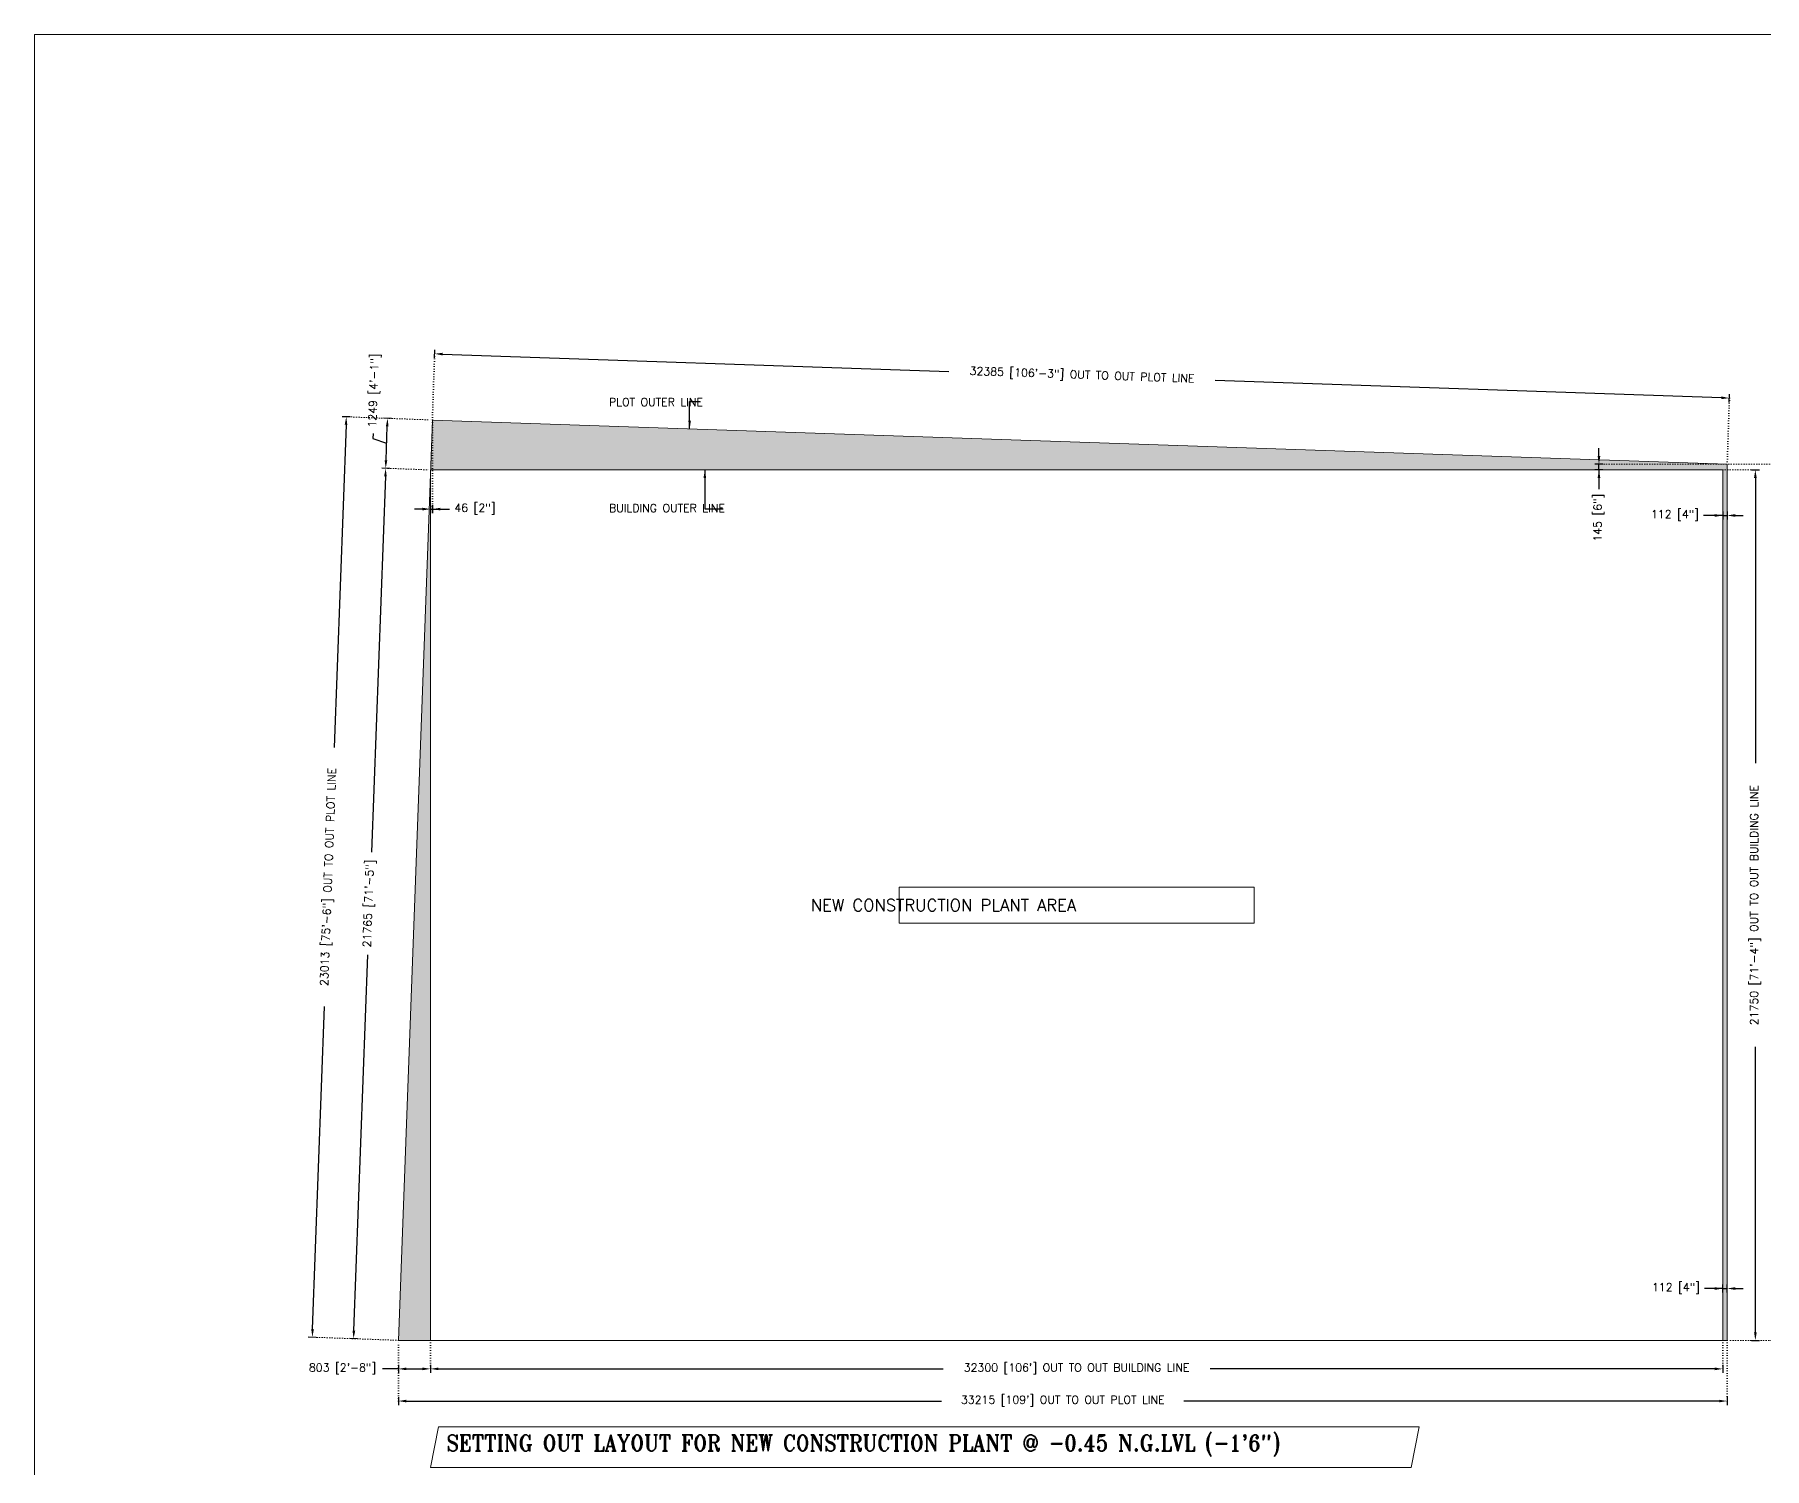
# Model space of a CAD drawing. Header units: millimetres. Extents: x 5227 to 261376, y 53707 to 123566.
# Drawn here: x 5227 to 48466, y 87739 to 123566 of the extents above; entities that cross this region are included whole.
import ezdxf

# ---------------------------------------------------------------- set-up
doc = ezdxf.new("R2010")
doc.units = ezdxf.units.MM
doc.header["$PDMODE"] = 35
doc.header["$PDSIZE"] = -10
doc.linetypes.add('DOT', pattern=[6.35, 0, -6.35])
doc.layers.get('0').update_dxf_attribs({"lineweight": 0})
doc.layers.get('Defpoints').update_dxf_attribs({"lineweight": 0})
for name, color, linetype, lineweight in [('PV_DIMENTION_SECOND_ROMANS', 7, 'Continuous', 0), ('PV_DOTED LINE', 252, 'DOT', 0), ('PV_MARKING_ARROW', 7, 'Continuous', 0), ('PV_MASONRY', 10, 'Continuous', 0), ('PV_TEXT_ROMAND', 1, 'Continuous', 0), ('PV_TEXT_ROMANS', 7, 'Continuous', 0)]:
    doc.layers.add(name, color=color, linetype=linetype, lineweight=lineweight)
doc.layers.add('PV_HATCH', color=252, linetype='Continuous', lineweight=0, transparency=0.5)
doc.styles.add('PV_ROMAND', font='romand.shx')
doc.styles.add('PV_ROMANS', font='romans.shx')
doc.styles.add('ROMANT', font='ROMANT.shx', dxfattribs={"width": 0.9, "height": 200})
doc.dimstyles.new('PV_1-100_MM', dxfattribs={"dimscale": 100, "dimtxt": 2, "dimasz": 2, "dimexe": 1, "dimexo": 0.625, "dimtad": 0, "dimdec": 0, "dimdsep": 46, "dimtxsty": 'PV_ROMAND', "dimcen": 2.5, "dimadec": 0, "dimazin": 0, "dimtfac": 1, "dimtdec": 0, "dimtmove": 1, "dimatfit": 2, "dimfxl": 1, "dimfxlon": 1, "dimarcsym": 0})

# ---------------------------------------------------------------- blocks, each defined once
blk = doc.blocks.new('OUTER PLOT LINE')
at = {"color": 5}
blk.add_lwpolyline([(15164, 22387), (47530, 21281), (47530, -610), (14315, -610), (15164, 22387)], dxfattribs=at)
blk = doc.blocks.new('*D229')
at = {"layer": 'Defpoints', "color": 0, "transparency": 16777216}
for p in [(15169, 113936), (15123, 112689), (15169, 111710)]:
    blk.add_point(p, dxfattribs=at)
at = {"layer": 'PV_DIMENTION_SECOND_ROMANS', "color": 0, "lineweight": -2, "transparency": 16777216}
for p, q in [((14923, 111710), (14723, 111710)), ((15123, 111810), (15123, 111610)), ((15123, 111710), (15169, 111710)), ((15169, 111810), (15169, 111610)), ((15169, 111710), (15600, 111710))]:
    blk.add_line(p, q, dxfattribs=at)
at = {"layer": 'PV_DIMENTION_SECOND_ROMANS', "color": 0, "transparency": 16777216}
for points in [[(14923, 111676), (14923, 111743), (15123, 111710)], [(15369, 111743), (15369, 111676), (15169, 111710)]]:
    blk.add_solid(points, dxfattribs=at)
at = {"layer": 'PV_DIMENTION_SECOND_ROMANS', "color": 0, "transparency": 16777216, "insert": (16234, 111710), "char_height": 200, "attachment_point": 5, "style": 'PV_ROMAND'}
blk.add_mtext('46 [2"]', dxfattribs=at)
blk = doc.blocks.new('*D230')
at = {"layer": 'Defpoints', "color": 0, "transparency": 16777216}
for p in [(47423, 112689), (47536, 112689), (47536, 111550)]:
    blk.add_point(p, dxfattribs=at)
at = {"layer": 'PV_DIMENTION_SECOND_ROMANS', "color": 0, "lineweight": -2, "transparency": 16777216}
for p, q in [((47423, 111650), (47423, 111450)), ((47536, 111650), (47536, 111450)), ((47423, 111550), (46946, 111550)), ((47423, 111550), (47536, 111550)), ((47736, 111550), (47936, 111550))]:
    blk.add_line(p, q, dxfattribs=at)
at = {"layer": 'PV_DIMENTION_SECOND_ROMANS', "color": 0, "transparency": 16777216}
for points in [[(47223, 111517), (47223, 111584), (47423, 111550)], [(47736, 111584), (47736, 111517), (47536, 111550)]]:
    blk.add_solid(points, dxfattribs=at)
at = {"layer": 'PV_DIMENTION_SECOND_ROMANS', "color": 0, "transparency": 16777216, "insert": (46232, 111550), "char_height": 200, "attachment_point": 5, "style": 'PV_ROMAND'}
blk.add_mtext('112 [4"]', dxfattribs=at)
blk = doc.blocks.new('*D231')
at = {"layer": 'Defpoints', "color": 0, "transparency": 16777216}
for p in [(15123, 112689), (47423, 112689), (47423, 90226)]:
    blk.add_point(p, dxfattribs=at)
at = {"layer": 'PV_DIMENTION_SECOND_ROMANS', "color": 0, "lineweight": -2, "transparency": 16777216}
for p, q in [((15123, 90326), (15123, 90126)), ((15323, 90226), (27935, 90226)), ((47223, 90226), (34612, 90226)), ((47423, 90326), (47423, 90126))]:
    blk.add_line(p, q, dxfattribs=at)
at = {"layer": 'PV_DIMENTION_SECOND_ROMANS', "color": 0, "transparency": 16777216}
for points in [[(15323, 90260), (15323, 90193), (15123, 90226)], [(47223, 90193), (47223, 90260), (47423, 90226)]]:
    blk.add_solid(points, dxfattribs=at)
at = {"layer": 'PV_DIMENTION_SECOND_ROMANS', "color": 0, "transparency": 16777216, "insert": (31273, 90226), "char_height": 200, "attachment_point": 5, "style": 'PV_ROMAND'}
blk.add_mtext("32300 [106'] OUT TO OUT BUILDING LINE", dxfattribs=at)
blk = doc.blocks.new('*D232')
at = {"layer": 'Defpoints', "color": 0, "transparency": 16777216}
for p in [(47423, 112689), (47423, 90939), (48240, 90939)]:
    blk.add_point(p, dxfattribs=at)
at = {"layer": 'PV_DIMENTION_SECOND_ROMANS', "color": 0, "lineweight": -2, "transparency": 16777216}
for p, q in [((48140, 112689), (48340, 112689)), ((48240, 112489), (48240, 105357)), ((48240, 91139), (48240, 98270)), ((48140, 90939), (48340, 90939))]:
    blk.add_line(p, q, dxfattribs=at)
at = {"layer": 'PV_DIMENTION_SECOND_ROMANS', "color": 0, "transparency": 16777216}
for points in [[(48274, 112489), (48207, 112489), (48240, 112689)], [(48207, 91139), (48274, 91139), (48240, 90939)]]:
    blk.add_solid(points, dxfattribs=at)
at = {"layer": 'PV_DIMENTION_SECOND_ROMANS', "color": 0, "transparency": 16777216, "insert": (48240, 101814), "char_height": 200, "attachment_point": 5, "rotation": 90, "style": 'PV_ROMAND'}
blk.add_mtext('21750 [71\'-4"] OUT TO OUT BUILDING LINE', dxfattribs=at)
blk = doc.blocks.new('*D233')
at = {"layer": 'Defpoints', "color": 0, "transparency": 16777216}
for p in [(44331, 112834), (47423, 112689), (47428, 112834)]:
    blk.add_point(p, dxfattribs=at)
at = {"layer": 'PV_DIMENTION_SECOND_ROMANS', "color": 0, "lineweight": -2, "transparency": 16777216}
for p, q in [((44331, 113034), (44331, 113234)), ((44431, 112834), (44231, 112834)), ((44431, 112689), (44231, 112689)), ((44331, 112689), (44331, 112834)), ((44331, 112689), (44331, 112211))]:
    blk.add_line(p, q, dxfattribs=at)
at = {"layer": 'PV_DIMENTION_SECOND_ROMANS', "color": 0, "transparency": 16777216}
for points in [[(44298, 113034), (44365, 113034), (44331, 112834)], [(44365, 112489), (44298, 112489), (44331, 112689)]]:
    blk.add_solid(points, dxfattribs=at)
at = {"layer": 'PV_DIMENTION_SECOND_ROMANS', "color": 0, "transparency": 16777216, "insert": (44331, 111496), "char_height": 200, "attachment_point": 5, "rotation": 90, "style": 'PV_ROMAND'}
blk.add_mtext('145 [6"]', dxfattribs=at)
blk = doc.blocks.new('*D234')
at = {"layer": 'Defpoints', "color": 0, "transparency": 16777216}
for p in [(14049, 113978), (15169, 113936), (15123, 112689)]:
    blk.add_point(p, dxfattribs=at)
at = {"layer": 'PV_DIMENTION_SECOND_ROMANS', "color": 0, "lineweight": -2, "transparency": 16777216}
for p, q in [((14149, 113974), (13950, 113981)), ((14011, 112930), (14042, 113778)), ((13689, 113595), (13684, 113470)), ((13684, 113470), (14026, 113354)), ((14103, 112726), (13903, 112734))]:
    blk.add_line(p, q, dxfattribs=at)
at = {"layer": 'PV_DIMENTION_SECOND_ROMANS', "color": 0, "transparency": 16777216}
for points in [[(14075, 113776), (14009, 113779), (14049, 113978)], [(13977, 112931), (14044, 112929), (14003, 112730)]]:
    blk.add_solid(points, dxfattribs=at)
at = {"layer": 'PV_DIMENTION_SECOND_ROMANS', "color": 0, "transparency": 16777216, "insert": (13729, 114671), "char_height": 200, "attachment_point": 5, "rotation": 87.885, "style": 'PV_ROMAND'}
blk.add_mtext('1249 [4\'-1"]', dxfattribs=at)
blk = doc.blocks.new('*D235')
at = {"layer": 'Defpoints', "color": 0, "transparency": 16777216}
for p in [(15123, 112689), (13200, 90980), (14320, 90939)]:
    blk.add_point(p, dxfattribs=at)
at = {"layer": 'PV_DIMENTION_SECOND_ROMANS', "color": 0, "lineweight": -2, "transparency": 16777216}
for p, q in [((13996, 112530), (13649, 103136)), ((14103, 112726), (13903, 112734)), ((13208, 91180), (13554, 100574)), ((13300, 90976), (13100, 90984))]:
    blk.add_line(p, q, dxfattribs=at)
at = {"layer": 'PV_DIMENTION_SECOND_ROMANS', "color": 0, "transparency": 16777216}
for points in [[(14029, 112529), (13963, 112531), (14003, 112730)], [(13174, 91181), (13241, 91179), (13200, 90980)]]:
    blk.add_solid(points, dxfattribs=at)
at = {"layer": 'PV_DIMENTION_SECOND_ROMANS', "color": 0, "transparency": 16777216, "insert": (13602, 101855), "char_height": 200, "attachment_point": 5, "rotation": 87.885, "style": 'PV_ROMAND'}
blk.add_mtext('21765 [71\'-5"]', dxfattribs=at)
blk = doc.blocks.new('*D236')
at = {"layer": 'Defpoints', "color": 0, "transparency": 16777216}
for p in [(15169, 113936), (12169, 91018), (14320, 90939)]:
    blk.add_point(p, dxfattribs=at)
at = {"layer": 'PV_DIMENTION_SECOND_ROMANS', "color": 0, "lineweight": -2, "transparency": 16777216}
for p, q in [((13011, 113816), (12713, 105749)), ((13118, 114012), (12918, 114019)), ((12176, 91218), (12474, 99285)), ((12269, 91014), (12069, 91022))]:
    blk.add_line(p, q, dxfattribs=at)
at = {"layer": 'PV_DIMENTION_SECOND_ROMANS', "color": 0, "transparency": 16777216}
for points in [[(13044, 113815), (12978, 113817), (13018, 114016)], [(12143, 91219), (12210, 91217), (12169, 91018)]]:
    blk.add_solid(points, dxfattribs=at)
at = {"layer": 'PV_DIMENTION_SECOND_ROMANS', "color": 0, "transparency": 16777216, "insert": (12594, 102517), "char_height": 200, "attachment_point": 5, "rotation": 87.885, "style": 'PV_ROMAND'}
blk.add_mtext('23013 [75\'-6"] OUT TO OUT PLOT LINE', dxfattribs=at)
blk = doc.blocks.new('*D237')
at = {"layer": 'Defpoints', "color": 0, "transparency": 16777216}
for p in [(47536, 92234), (47423, 90939), (47536, 90939)]:
    blk.add_point(p, dxfattribs=at)
at = {"layer": 'PV_DIMENTION_SECOND_ROMANS', "color": 0, "lineweight": -2, "transparency": 16777216}
for p, q in [((47423, 92234), (46971, 92234)), ((47423, 92134), (47423, 92334)), ((47423, 92234), (47536, 92234)), ((47536, 92134), (47536, 92334)), ((47736, 92234), (47936, 92234))]:
    blk.add_line(p, q, dxfattribs=at)
at = {"layer": 'PV_DIMENTION_SECOND_ROMANS', "color": 0, "transparency": 16777216}
for points in [[(47223, 92200), (47223, 92267), (47423, 92234)], [(47736, 92267), (47736, 92200), (47536, 92234)]]:
    blk.add_solid(points, dxfattribs=at)
at = {"layer": 'PV_DIMENTION_SECOND_ROMANS', "color": 0, "transparency": 16777216, "insert": (46256, 92234), "char_height": 200, "attachment_point": 5, "style": 'PV_ROMAND'}
blk.add_mtext('112 [4"]', dxfattribs=at)
blk = doc.blocks.new('*D238')
at = {"layer": 'Defpoints', "color": 0, "transparency": 16777216}
for p in [(15226, 115590), (15169, 113936), (47536, 112830)]:
    blk.add_point(p, dxfattribs=at)
at = {"layer": 'PV_DIMENTION_SECOND_ROMANS', "color": 0, "lineweight": -2, "transparency": 16777216}
for p, q in [((15223, 115490), (15229, 115689)), ((15426, 115583), (28082, 115150)), ((47392, 114490), (34736, 114923)), ((47589, 114383), (47595, 114583))]:
    blk.add_line(p, q, dxfattribs=at)
at = {"layer": 'PV_DIMENTION_SECOND_ROMANS', "color": 0, "transparency": 16777216}
for points in [[(15427, 115616), (15425, 115549), (15226, 115590)], [(47391, 114457), (47393, 114524), (47592, 114483)]]:
    blk.add_solid(points, dxfattribs=at)
at = {"layer": 'PV_DIMENTION_SECOND_ROMANS', "color": 0, "transparency": 16777216, "insert": (31409, 115036), "char_height": 200, "attachment_point": 5, "rotation": 358.0426, "style": 'PV_ROMAND'}
blk.add_mtext('32385 [106\'-3"] OUT TO OUT PLOT LINE', dxfattribs=at)
blk = doc.blocks.new('*D240')
at = {"layer": 'Defpoints', "color": 0, "transparency": 16777216}
for p in [(47536, 112830), (47536, 90939), (49019, 90939)]:
    blk.add_point(p, dxfattribs=at)
at = {"layer": 'PV_DIMENTION_SECOND_ROMANS', "color": 0, "lineweight": -2, "transparency": 16777216}
for p, q in [((48919, 112830), (49119, 112830)), ((49019, 112630), (49019, 105213)), ((49019, 91139), (49019, 98555)), ((48919, 90939), (49119, 90939))]:
    blk.add_line(p, q, dxfattribs=at)
at = {"layer": 'PV_DIMENTION_SECOND_ROMANS', "color": 0, "transparency": 16777216}
for points in [[(49052, 112630), (48986, 112630), (49019, 112830)], [(48986, 91139), (49052, 91139), (49019, 90939)]]:
    blk.add_solid(points, dxfattribs=at)
at = {"layer": 'PV_DIMENTION_SECOND_ROMANS', "color": 0, "transparency": 16777216, "insert": (49019, 101884), "char_height": 200, "attachment_point": 5, "rotation": 90, "style": 'PV_ROMAND'}
blk.add_mtext('21892 [71\'-10"] OUT TO OUT PLOT LINE', dxfattribs=at)
blk = doc.blocks.new('*D241')
at = {"layer": 'Defpoints', "color": 0, "transparency": 16777216}
for p in [(14320, 90939), (47536, 90939), (14320, 89422)]:
    blk.add_point(p, dxfattribs=at)
at = {"layer": 'PV_DIMENTION_SECOND_ROMANS', "color": 0, "lineweight": -2, "transparency": 16777216}
for p, q in [((14320, 89522), (14320, 89322)), ((47536, 89522), (47536, 89322)), ((14520, 89422), (27899, 89422)), ((47336, 89422), (33957, 89422))]:
    blk.add_line(p, q, dxfattribs=at)
at = {"layer": 'PV_DIMENTION_SECOND_ROMANS', "color": 0, "transparency": 16777216}
for points in [[(14520, 89455), (14520, 89389), (14320, 89422)], [(47336, 89389), (47336, 89455), (47536, 89422)]]:
    blk.add_solid(points, dxfattribs=at)
at = {"layer": 'PV_DIMENTION_SECOND_ROMANS', "color": 0, "transparency": 16777216, "insert": (30928, 89422), "char_height": 200, "attachment_point": 5, "style": 'PV_ROMAND'}
blk.add_mtext("33215 [109'] OUT TO OUT PLOT LINE", dxfattribs=at)
blk = doc.blocks.new('*D242')
at = {"layer": 'Defpoints', "color": 0, "transparency": 16777216}
for p in [(14320, 90939), (15123, 90939), (15123, 90226)]:
    blk.add_point(p, dxfattribs=at)
at = {"layer": 'PV_DIMENTION_SECOND_ROMANS', "color": 0, "lineweight": -2, "transparency": 16777216}
for p, q in [((14320, 90226), (13920, 90226)), ((14320, 90326), (14320, 90126)), ((14520, 90226), (14923, 90226)), ((15123, 90326), (15123, 90126))]:
    blk.add_line(p, q, dxfattribs=at)
at = {"layer": 'PV_DIMENTION_SECOND_ROMANS', "color": 0, "transparency": 16777216}
for points in [[(14520, 90260), (14520, 90193), (14320, 90226)], [(14923, 90193), (14923, 90260), (15123, 90226)]]:
    blk.add_solid(points, dxfattribs=at)
at = {"layer": 'PV_DIMENTION_SECOND_ROMANS', "color": 0, "transparency": 16777216, "insert": (12925, 90226), "char_height": 200, "attachment_point": 5, "style": 'PV_ROMAND'}
blk.add_mtext('803 [2\'-8"]', dxfattribs=at)

msp = doc.modelspace()

# ---------------------------------------------------------------- hatches: boundary and pattern name
at = {"layer": 'PV_HATCH'}
h = msp.add_hatch(dxfattribs=at)
h.set_pattern_fill('GROUT', color=254)
h.set_pattern_definition([(0, (101.6, 50276), (25.4, 203.2), [25.4, -177.8]), (0, (127, 50352.2), (0, 203.2), [0, -203.2]), (0, (50.8, 50276), (76.2, 203.2), [0, -203.2]), (0, (50.8, 50428.4), (203.2, 203.2), [50.8, -355.6]), (0, (203.2, 50301.4), (0, 203.2), [0, -203.2]), (0, (152.4, 50276), (50.8, 203.2), [0, -203.2]), (0, (177.8, 50301.4), (0, 203.2), [0, -203.2]), (0, (76.2, 50428.4), (0, 203.2), [0, -203.2])])
h.paths.add_polyline_path([(14320.1, 90938.5), (15123.4, 90938.5), (15123.4, 112688.5)])
h.paths.add_polyline_path([(15123.4, 112688.5), (47423.4, 112688.5), (47423.4, 90938.5), (47535.5, 90938.5), (47535.5, 112830.1), (15169.4, 113936.2)])

# ---------------------------------------------------------------- linework, layer by layer
at = {"layer": 'PV_DIMENTION_SECOND_ROMANS', "color": 1}
msp.add_lwpolyline([(5226.8, 123565.8), (261375.8, 123565.8), (261375.8, 53707), (5226.8, 53707)], close=True, dxfattribs=at)
at = {"layer": 'PV_DOTED LINE', "ltscale": 10}
for p, q in [((15169.4, 113936.2), (15225.9, 115589.5)), ((47592, 114483.4), (47535.5, 112830.1)), ((13018.3, 114015.7), (15169.4, 113936.2)), ((15169.4, 113936.2), (15169.4, 111709.5)), ((14003.4, 112729.9), (15123.4, 112688.5)), ((44331.4, 112833.7), (49019, 112830.1)), ((47423.4, 112688.5), (48240.2, 112688.5)), ((14320.1, 90938.5), (12169, 91018)), ((14320.1, 89422.1), (14320.1, 90938.5)), ((15123.4, 90938.5), (15123.4, 90226.4)), ((47423.4, 90938.5), (47423.4, 90226.4)), ((49019, 90938.5), (47535.5, 90938.5)), ((47535.5, 90938.5), (47535.5, 89422.1))]:
    msp.add_line(p, q, dxfattribs=at)
at = {"layer": 'PV_MASONRY'}
msp.add_lwpolyline([(47423.4, 90938.5), (15123.4, 90938.5), (15123.4, 112688.5), (47423.4, 112688.5)], close=True, dxfattribs=at)
at = {"layer": 'PV_TEXT_ROMAND'}
for points in [[(35709.1, 102263.5), (26837.6, 102263.5), (26837.6, 101363.5), (35709.1, 101363.5)], [(15323.4, 88774), (39837.6, 88774), (39637.6, 87764.4), (15123.4, 87764.4)]]:
    msp.add_lwpolyline(points, close=True, dxfattribs=at)

# ---------------------------------------------------------------- block references
at = {"layer": 'PV_DIMENTION_SECOND_ROMANS'}
msp.add_blockref('OUTER PLOT LINE', (5.2, 91548.9), dxfattribs=at)

# ---------------------------------------------------------------- texts
at = {"layer": 'PV_TEXT_ROMAND'}
for s, insert, char_height, attachment_point, style in [('\\pxr0.0359,qc;NEW CONSTRUCTION PLANT AREA', (31273.4, 101963.5), 300, 3, 'PV_ROMAND'), ('\\pxql;{\\C1;SETTING OUT LAYOUT FOR NEW CONSTRUCTION PLANT @ -0.45 N.G.LVL (-1\'6") }', (15523.4, 88574), 400, 1, 'ROMANT')]:
    msp.add_mtext(s, dxfattribs=dict(at, insert=insert, char_height=char_height, attachment_point=attachment_point, style=style))
at = {"layer": 'PV_TEXT_ROMANS', "char_height": 200, "attachment_point": 3, "style": 'PV_ROMANS'}
for s, insert in [('\\pxr0.05385,ql;PLOT OUTER LINE', (21944.7, 114483.7)), ('\\pxr0.05385,ql;BUILDING OUTER LINE', (22493.4, 111834.5))]:
    msp.add_mtext(s, dxfattribs=dict(at, insert=insert))

# ---------------------------------------------------------------- dimensions: what is measured, and where the dimension line sits
at = {"layer": 'PV_DIMENTION_SECOND_ROMANS'}
for p1, p2, distance, picture, middle in [((47535.5, 112830.1), (15169.4, 113936.2), -1654.3, '*D238', (31409, 115036.5)), ((15169.4, 113936.2), (14320.1, 90938.5), -2152.6, '*D236', (12593.6, 102516.8)), ((47535.5, 112830.1), (47535.5, 90938.5), 1483.4, '*D240', (49019, 101884.3))]:
    dim = msp.add_aligned_dim(p1=p1, p2=p2, distance=distance, text='<> OUT TO OUT PLOT LINE', dimstyle='PV_1-100_MM', override={"dimtxsty": 'PV_ROMAND'}, dxfattribs=at)
    dim.commit()
    dim.dimension.update_dxf_attribs({"geometry": picture, "text_midpoint": middle})
for p2, distance, picture, middle in [((15169.4, 113936.2), 1120.7, '*D234', (13691.3, 113657.6)), ((14320.1, 90938.5), -1120.7, '*D235', (13601.8, 101854.9))]:
    dim = msp.add_aligned_dim(p1=(15123.4, 112688.5), p2=p2, distance=distance, dimstyle='PV_1-100_MM', dxfattribs=at)
    dim.commit()
    dim.dimension.update_dxf_attribs({"geometry": picture, "text_midpoint": middle})
for base, p1, p2, picture, middle in [((15169.4, 111709.5), (15123.4, 112688.5), (15169.4, 113936.2), '*D229', (16234, 111717.9)), ((47535.5, 111550.4), (47423.4, 112688.5), (47535.5, 112688.5), '*D230', (46231.6, 111517.2)), ((47535.5, 92233.8), (47423.4, 90938.5), (47535.5, 90938.5), '*D237', (46256.3, 92192.9)), ((15123.4, 90226.4), (14320.1, 90938.5), (15123.4, 90938.5), '*D242', (12924.5, 90165.8))]:
    dim = msp.add_linear_dim(base=base, p1=p1, p2=p2, dimstyle='PV_1-100_MM', dxfattribs=at)
    dim.commit()
    dim.dimension.update_dxf_attribs({"geometry": picture, "text_midpoint": middle, "dimtype": 160})
dim = msp.add_linear_dim(base=(44331.4, 112833.7), p1=(47423.4, 112688.5), p2=(47428.3, 112833.7), angle=90, dimstyle='PV_1-100_MM', dxfattribs=at)
dim.commit()
dim.dimension.update_dxf_attribs({"geometry": '*D233', "text_midpoint": (44269.4, 111495.9), "dimtype": 160})
for base, p1, p2, text, picture, middle in [((47423.4, 90226.4), (15123.4, 112688.5), (47423.4, 112688.5), '<> OUT TO OUT BUILDING LINE', '*D231', (31273.4, 90226.4)), ((14320.1, 89422.1), (47535.5, 90938.5), (14320.1, 90938.5), '<> OUT TO OUT PLOT LINE', '*D241', (30927.8, 89422.1))]:
    dim = msp.add_linear_dim(base=base, p1=p1, p2=p2, text=text, dimstyle='PV_1-100_MM', override={"dimtxsty": 'PV_ROMAND'}, dxfattribs=at)
    dim.commit()
    dim.dimension.update_dxf_attribs({"geometry": picture, "text_midpoint": middle})
dim = msp.add_linear_dim(base=(48240.2, 90938.5), p1=(47423.4, 112688.5), p2=(47423.4, 90938.5), angle=90, text='<> OUT TO OUT BUILDING LINE', dimstyle='PV_1-100_MM', override={"dimtxsty": 'PV_ROMAND'}, dxfattribs=at)
dim.commit()
dim.dimension.update_dxf_attribs({"geometry": '*D232', "text_midpoint": (48240.2, 101813.5)})

# ---------------------------------------------------------------- leaders
at = {"layer": 'PV_MARKING_ARROW'}
for points in [[(21600.4, 113716.4), (21600.4, 114399.4), (21863.2, 114399.4)], [(21980.3, 112688.5), (21980.3, 111714.4), (22434.9, 111714.4)]]:
    msp.add_leader(points, dimstyle='PV_1-100_MM', override={"dimgap": 0.625, "dimtad": 0}, dxfattribs=at)

doc.saveas('drawing.dxf')
